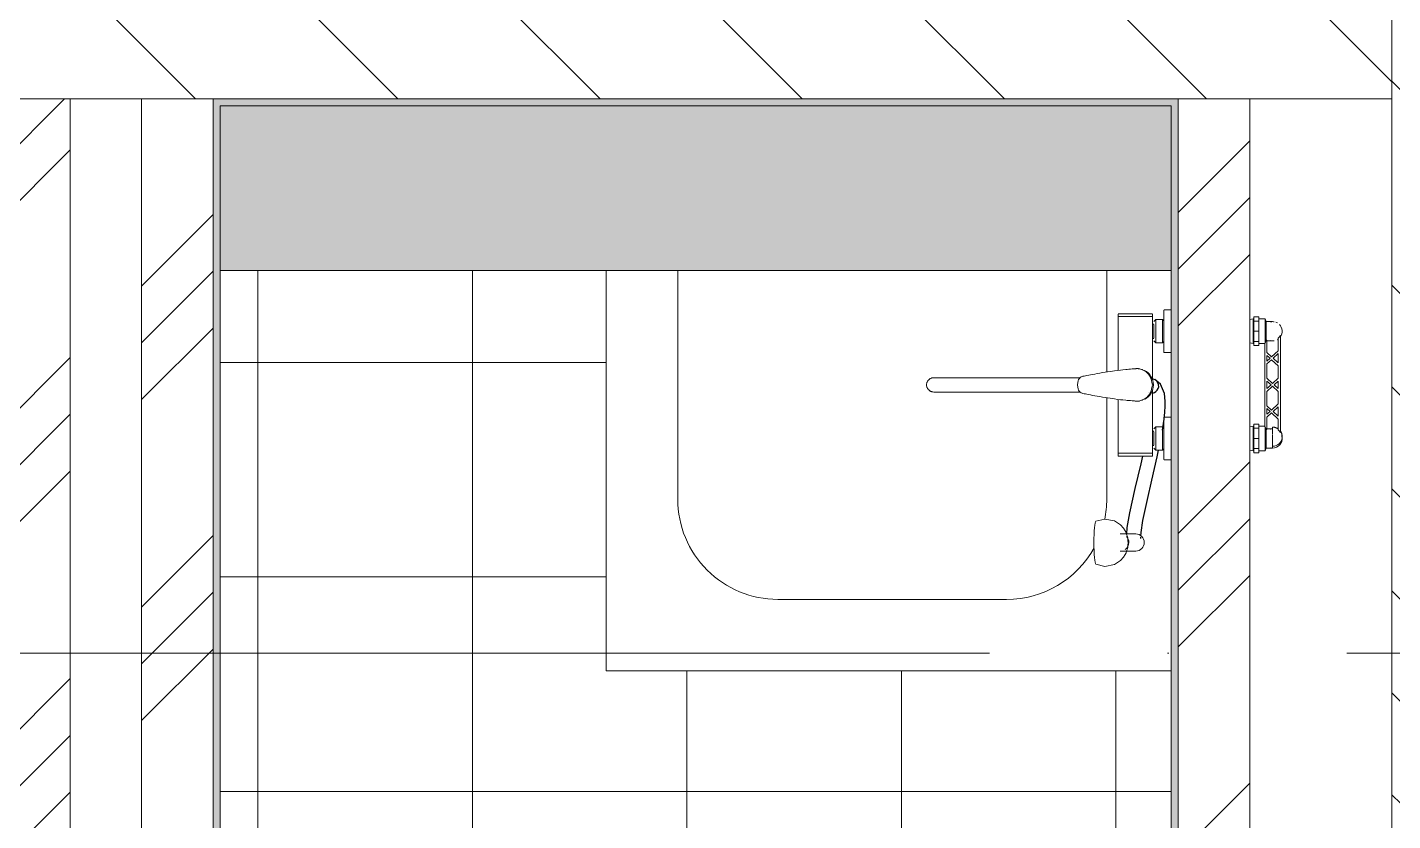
# Model space of a CAD drawing. Header units: millimetres. Extents: x 97 to 215964, y -4577 to 60645.
# Drawn here: x 193388 to 195298, y 51441 to 52550 of the extents above; entities that cross this region are included whole.
import ezdxf

# ---------------------------------------------------------------- set-up
doc = ezdxf.new("R2010")
doc.units = ezdxf.units.MM
doc.linetypes.add('ADSK_Линия сетки', pattern=[2500, 2000, -250, 0, -250])
for name, color, linetype, lineweight in [('A-FLOR-____-OTLN', 192, 'Continuous', 9), ('A-FLOR-____-PATT', 8, 'Continuous', 9), ('A-WALL-____-MCUT', 113, 'Continuous', 9), ('A-WALL-____-PATT', 111, 'Continuous', 9), ('P-SANR-FIXT-OTLN', 6, 'Continuous', 9), ('S-GRID-____-OTLN', 1, 'Continuous', 9)]:
    doc.layers.add(name, color=color, linetype=linetype, lineweight=lineweight)
pattern_1 = [(45, (0, 0), (-224.5064, 224.5064), []), (45, (79.38, 0), (0, 449.0128), []), (45, (-79.38, 0), (0, 449.0128), [])]

# ---------------------------------------------------------------- blocks, each defined once
blk = doc.blocks.new('0083_СОШ675_АР_R22_rvt-1-О_АИ_ПП_8_400_Целиком')
at = {"layer": 'A-FLOR-____-PATT', "lineweight": 5}
blk.add_hatch(color=221, dxfattribs=at).paths.add_polyline_path([(136190, 52210), (136190, 52440), (134860, 52440), (134860, 52210), (135944.7, 52210)])
at = {"layer": 'A-WALL-____-PATT', "lineweight": 5}
h = blk.add_hatch(dxfattribs=at)
h.set_pattern_fill('FP_8', color=10, style=0, pattern_type=2)
h.set_pattern_definition([(135, (0, 0), (-142.5612, -142.5612), []), (135, (142.56, 0), (-142.5612, -142.5612), [252.016, -50.403, 3.353, -47.05])])
h.paths.add_polyline_path([(136573.6, 49895), (136699, 49895), (136699, 58775), (136499, 58775), (136499, 49895)])
h = blk.add_hatch(dxfattribs=at)
h.set_pattern_fill('FP_10', color=10, style=0, pattern_type=2)
h.set_pattern_definition([(135, (0, 0), (-141.42136, -141.42136), [])])
h.paths.add_polyline_path([(136259.2, 52450), (136499, 52450), (136499, 52650), (131360, 52650), (131360, 52450), (135944.7, 52450)])
h.paths.add_polyline_path([(129370, 52450), (130260, 52450), (130260, 52650), (129370, 52650)])
h = blk.add_hatch(dxfattribs=at)
h.set_pattern_fill('FP_11', color=10, style=0, pattern_type=2)
h.set_pattern_definition(pattern_1)
h.paths.add_polyline_path([(134550, 49250), (134650, 49250), (134650, 52450), (134550, 52450), (134550, 49953.5)])
h = blk.add_hatch(dxfattribs=at)
h.set_pattern_fill('FP_11', color=10, style=0, pattern_type=2)
h.set_pattern_definition(pattern_1)
h.paths.add_polyline_path([(134750, 49250), (134850, 49250), (134850, 52450), (134750, 52450), (134750, 49953.5)])
h = blk.add_hatch(dxfattribs=at)
h.set_pattern_fill('FP_11', color=10, style=0, pattern_type=2)
h.set_pattern_definition(pattern_1)
h.paths.add_polyline_path([(136259.2, 49750), (136300, 49750), (136300, 52450), (136200, 52450), (136200, 49750), (136210, 49750)])
at = {"layer": 'A-FLOR-____-OTLN', "color": 90}
blk.add_line((136190, 52210), (134860, 52210), dxfattribs=at)
at = {"layer": 'A-WALL-____-MCUT', "color": 10, "lineweight": 5}
for p, q in [((136499, 52450), (136499, 52650)), ((134650, 52450), (134550, 52450)), ((134850, 52450), (134750, 52450))]:
    blk.add_line(p, q, dxfattribs=at)
at = {"layer": 'A-WALL-____-MCUT', "color": 50, "lineweight": 13}
for p, q in [((134650, 52450), (134750, 52450)), ((134650, 49250), (134650, 52450)), ((134750, 52450), (134750, 49250)), ((134850, 52450), (136499, 52450)), ((134850, 49250), (134850, 52450)), ((136300, 52450), (136200, 52450)), ((136200, 52450), (136200, 50157.6)), ((136300, 49750), (136300, 52450)), ((136499, 52450), (136499, 49895))]:
    blk.add_line(p, q, dxfattribs=at)
blk = doc.blocks.new('ASML_ВК_Поддон для хоз_нужд КН_Мониторинг - СТАНДАРТ Поддон для хоз_нужд КН 800х800-4659822-О_АИ_ПП_8_400_Целиком')
at = {"layer": 'P-SANR-FIXT-OTLN', "color": 170, "lineweight": 18}
for p, q in [((800, 800), (10, 800)), ((800, 240), (800, 800)), ((240, 700), (560, 700)), ((100, 418.1), (100, 560)), ((700, 560), (700, 240)), ((100, 240), (100, 382))]:
    blk.add_line(p, q, dxfattribs=at)
for centre, start, end in [((240, 560), 90, 151.0748), ((560, 560), 360, 90), ((240, 560), 168.4476, 180)]:
    blk.add_arc(centre, 140, start, end, dxfattribs=at)
blk = doc.blocks.new('v_ASML_ВК_Смеситель_Поддон для хоз_нужд КН_Мониторинг - СТАНДАРТ Смеситель-4659797-О_АИ_ПП_8_400_Целиком')
at = {"layer": 'P-SANR-FIXT-OTLN', "color": 170, "lineweight": 18}
for p, q in [((81, 232.5), (59.4, 232.5)), ((59.4, 208.5), (81, 208.5)), ((19.1, 104.9), (10, 104.9)), ((84.2, 99.8), (36, 99.8)), ((36, 95.7), (36, 99.8)), ((36, 7.1), (36, 95.7)), ((36, 95.7), (84.2, 95.7)), ((84.2, 99.8), (84.2, 95.7)), ((84.2, 95.7), (84.2, 20.4)), ((-123.2, 88.4), (-132, 88.4)), ((-132, 73.7), (-132, 88.4)), ((-121.6, 92.2), (-123.2, 88.4)), ((-123.2, 88.4), (-123.2, 62.6)), ((-112.6, 92.2), (-121.6, 92.2)), ((-121.6, 92.2), (-121.6, 58.5)), ((-112.6, 89.2), (-112.6, 95.1)), ((-105.9, 95.1), (-112.6, 95.1)), ((-112.6, 75), (-112.6, 89.2)), ((-112.6, 89.2), (-105.9, 89.2)), ((-105.9, 95.1), (-105.9, 89.2)), ((-104.8, 92.2), (-105.9, 92.2)), ((-105.9, 89.2), (-105.9, 75)), ((-100, 91.3), (-104.8, 92.2)), ((-104.8, 91.2), (-104.8, 92.2)), ((-104.8, 92.2), (-104.8, 57.7)), ((22, 91.2), (20.1, 89.3)), ((31.2, 91.2), (22, 91.2)), ((22, 75), (22, 91.2)), ((34, 88.4), (31.2, 91.2)), ((31.2, 75), (31.2, 91.2)), ((36, 85), (34, 85)), ((34, 75), (34, 84.5)), ((34, 75), (34, 77.1)), ((-143, 66.7), (-143, -69.2)), ((-140, 47.8), (-140, 63)), ((-132, 73.7), (-132, 72.5)), ((-132, 73.1), (-132, 72.5)), ((-132, 72.5), (-132, 69.3)), ((-132, 68.7), (-132, 59.2)), ((-132, 61.6), (-124, 61.6)), ((-124, 62.6), (-124, 45.3)), ((-123.2, 62.6), (-124, 62.6)), ((-121, 58.5), (-121.6, 58.5)), ((-121, -58.5), (-121, 58.5)), ((-121, 57.7), (-112.6, 57.7)), ((-112.6, 60.8), (-112.6, 75)), ((-105.9, 75), (-112.6, 75)), ((-112.6, 54.9), (-112.6, 60.8)), ((-105.9, 60.8), (-112.6, 60.8)), ((-105.9, 75), (-105.9, 60.8)), ((-105.9, 60.8), (-105.9, 54.9)), ((-105.9, 57.7), (-104.8, 57.7)), ((-104.8, 57.7), (-100, 58.6)), ((20.1, 64.9), (20.1, 75)), ((20.1, 75), (20.1, 75)), ((20.1, 60.7), (22, 58.8)), ((22, 58.8), (22, 75)), ((22, 58.8), (31.2, 58.8)), ((31.2, 58.8), (31.2, 75)), ((31.2, 58.8), (34, 61.6)), ((34, 65.5), (34, 75)), ((34, 65), (36, 65)), ((-130.6, 39.3), (-140, 47.8)), ((-140, 43.7), (-132.9, 37.2)), ((-140, 30.8), (-140, 43.7)), ((-124, 45.3), (-130.6, 39.3)), ((-128.4, 37.2), (-124, 41.2)), ((-124, 41.2), (-124, 33.3)), ((-105.9, 54.9), (-112.6, 54.9)), ((10, 45), (19.1, 45)), ((-132.9, 37.2), (-140, 30.8)), ((-140, 26.7), (-130.6, 35.2)), ((-140, 9.3), (-140, 26.7)), ((-130.6, 35.2), (-124, 29.2)), ((-124, 33.3), (-128.4, 37.2)), ((-124, 29.2), (-124, 9.3)), ((-132, 2), (-140, 9.3)), ((-140, 5.2), (-134.2, 0)), ((-140, -5.2), (-140, 5.2)), ((-134.2, 0), (-140, -5.2)), ((-124, 9.3), (-132, 2)), ((-129.8, 0), (-124, 5.2)), ((-124, -5.2), (-129.8, 0)), ((-124, 5.2), (-124, -5.2)), ((342, 10), (136.7, 10)), ((-140, -9.3), (-132, -2)), ((-140, -26.7), (-140, -9.3)), ((-132, -2), (-124, -9.3)), ((-124, -9.3), (-124, -29.2)), ((36, -95.5), (36, -7.1)), ((136.6, -10), (342, -10)), ((-130.6, -35.2), (-140, -26.7)), ((-140, -30.8), (-132.9, -37.2)), ((-140, -43.7), (-140, -30.8)), ((-132.9, -37.2), (-140, -43.7)), ((-124, -29.2), (-130.6, -35.2)), ((-128.4, -37.2), (-124, -33.3)), ((-124, -41.2), (-128.4, -37.2)), ((-124, -33.3), (-124, -41.2)), ((84.2, -20.3), (84.2, -95.5)), ((-140, -47.8), (-130.6, -39.3)), ((-140, -65.5), (-140, -47.8)), ((-130.6, -39.3), (-124, -45.3)), ((-124, -45.3), (-124, -62.6)), ((-112.6, -60.8), (-112.6, -54.9)), ((-105.9, -54.9), (-112.6, -54.9)), ((-105.9, -54.9), (-105.9, -60.8)), ((19.1, -45.1), (10, -45.1)), ((-124, -61.6), (-132, -61.6)), ((-124, -62.6), (-123.2, -62.6)), ((-123.2, -62.6), (-123.2, -88.4)), ((-121.6, -58.5), (-121, -58.5)), ((-121.6, -58.5), (-121.6, -92.3)), ((-112.6, -57.8), (-121, -57.8)), ((-112.6, -75), (-112.6, -60.8)), ((-112.6, -60.8), (-105.9, -60.8)), ((-112.6, -89.2), (-112.6, -75)), ((-105.9, -75), (-112.6, -75)), ((-104.8, -57.8), (-105.9, -57.8)), ((-105.9, -60.8), (-105.9, -75)), ((-105.9, -75), (-105.9, -89.2)), ((-104.8, -58.8), (-104.8, -57.8)), ((-104.8, -57.8), (-104.8, -92.3)), ((-100, -58.7), (-104.8, -57.8)), ((22, -58.8), (20.1, -60.7)), ((20.1, -75), (20.1, -64.9)), ((20.1, -75), (20.1, -75)), ((31.2, -58.8), (22, -58.8)), ((22, -75), (22, -58.8)), ((22, -91.2), (22, -75)), ((34, -61.6), (31.2, -58.8)), ((31.2, -75), (31.2, -58.8)), ((31.2, -91.2), (31.2, -75)), ((36, -65), (34, -65)), ((34, -75), (34, -65.5)), ((34, -84.5), (34, -75)), ((34, -77.1), (34, -75)), ((-132, -88.4), (-123.2, -88.4)), ((-123.2, -88.4), (-121.6, -92.3)), ((-121.6, -92.3), (-112.6, -92.3)), ((-112.6, -95.1), (-112.6, -89.2)), ((-105.9, -89.2), (-112.6, -89.2)), ((-105.9, -95.1), (-112.6, -95.1)), ((-105.9, -89.2), (-105.9, -95.1)), ((-105.9, -92.3), (-104.8, -92.3)), ((-104.8, -92.3), (-100, -91.4)), ((20.1, -89.3), (22, -91.2)), ((22, -91.2), (31.2, -91.2)), ((31.2, -91.2), (34, -88.4)), ((34, -85), (36, -85)), ((36, -98.8), (36, -95.5)), ((36, -95.5), (84.2, -95.5)), ((84.2, -95.5), (84.2, -98.8)), ((10, -105), (19.1, -105)), ((36, -99.2), (84.2, -99.2))]:
    blk.add_line(p, q, dxfattribs=at)
at = {"layer": 'P-SANR-FIXT-OTLN', "lineweight": 30}
for p, q in [((52.4, 215.1), (52.4, 213)), ((41.4, 10.8), (41.7, 10.6)), ((33.5, -7.7), (36, -8.4))]:
    blk.add_line(p, q, dxfattribs=at)
at = {"layer": 'P-SANR-FIXT-OTLN', "color": 170, "lineweight": 18, "flags": 128}
for points in [[(115.4, 250.7), (102.5, 253.8), (89.2, 251.1), (80.8, 245.7), (76.4, 240.9), (74.2, 237.4), (72.9, 234.8), (72.2, 232.9), (71.7, 231.4), (71.3, 230.3), (71.1, 229.3), (70.9, 228.6), (70.8, 227.9), (70.7, 227.4), (70.6, 226.9), (70.6, 226.4), (70.5, 226), (70.5, 225.7), (70.4, 225.3), (70.4, 225), (70.4, 224.8), (70.4, 224.5), (70.3, 224.2), (70.3, 224), (70.3, 223.8), (70.3, 223.6), (70.3, 223.4), (70.3, 223.1), (70.3, 222.9), (70.3, 222.8), (70.2, 222.6), (70.2, 222.4), (70.2, 222.2), (70.2, 222), (70.2, 221.8), (70.2, 221.7), (70.2, 221.5), (70.2, 221.3), (70.2, 221.1), (70.2, 221), (70.2, 220.8), (70.2, 220.7)], [(115.4, 190.8), (102.5, 187.7), (89.2, 190.3), (80.8, 195.8), (76.4, 200.6), (74.2, 204.1), (72.9, 206.7), (72.2, 208.6), (71.7, 210), (71.3, 211.2), (71.1, 212.1), (70.9, 212.9), (70.8, 213.6), (70.7, 214.1), (70.6, 214.6), (70.6, 215), (70.5, 215.4), (70.5, 215.8), (70.4, 216.1), (70.4, 216.4), (70.4, 216.7), (70.4, 217), (70.3, 217.2), (70.3, 217.5), (70.3, 217.7), (70.3, 217.9), (70.3, 218.1), (70.3, 218.3), (70.3, 218.5), (70.3, 218.7), (70.2, 218.9), (70.2, 219.1), (70.2, 219.3), (70.2, 219.5), (70.2, 219.6), (70.2, 219.8), (70.2, 220), (70.2, 220.2), (70.2, 220.3), (70.2, 220.5), (70.2, 220.7), (70.2, 220.7)], [(19.1, 104.9), (19.1, 104.9), (19.2, 104.9), (19.2, 104.9), (19.3, 104.9), (19.3, 104.9), (19.3, 104.9), (19.4, 104.9), (19.4, 104.9), (19.4, 104.9), (19.5, 104.9), (19.5, 104.9), (19.5, 104.8), (19.6, 104.8), (19.6, 104.8), (19.6, 104.8), (19.6, 104.8), (19.7, 104.8), (19.7, 104.7), (19.7, 104.7), (19.7, 104.7), (19.8, 104.7), (19.8, 104.6), (19.8, 104.6), (19.8, 104.6), (19.9, 104.5), (19.9, 104.5), (19.9, 104.5), (19.9, 104.4), (19.9, 104.4), (19.9, 104.4), (20, 104.4), (20, 104.3), (20, 104.3), (20, 104.2), (20, 104.2), (20, 104.2), (20, 104.1), (20, 104.1), (20, 104.1), (20, 104.1)], [(20, 75), (20, 76.2), (20, 77.3), (20, 78.5), (20, 79.6), (20, 80.8), (20, 81.9), (20, 83), (20, 84.1), (20, 85.2), (20, 86.3), (20, 87.4), (20, 88.4), (20, 89.4), (20, 90.4), (20, 91.4), (20, 92.4), (20, 93.3), (20, 94.2), (20, 95), (20, 95.8), (20, 96.6), (20, 97.4), (20, 98.1), (20, 98.8), (20, 99.5), (20, 100.1), (20, 100.6), (20, 101.2), (20, 101.6), (20, 102.1), (20, 102.5), (20, 102.8), (20, 103.2), (20, 103.4), (20, 103.6), (20, 103.8), (20, 103.9), (20, 104), (20, 104.1)], [(20, 104.1), (20, 104), (20, 104), (20, 103.9), (20, 103.7), (20, 103.5), (20, 103.2), (20, 102.9), (20, 102.6), (20, 102.2), (20, 101.8), (20, 101.3), (20, 100.8), (20, 100.2), (20, 99.6), (20, 99), (20, 98.3), (20, 97.6), (20, 96.8), (20, 96.1), (20, 95.2), (20, 94.4), (20, 93.5), (20, 92.6), (20, 91.7), (20, 90.7), (20, 89.7), (20, 88.7), (20, 87.7), (20, 86.6), (20, 85.5), (20, 84.4), (20, 83.3), (20, 82.2), (20, 81.1), (20, 79.9), (20, 78.8), (20, 77.6), (20, 76.5), (20, 75.3), (20, 75)], [(-145.4, 72.5), (-145.4, 73), (-145.4, 73.6), (-145.3, 73.7)], [(-143, 64.8), (-143.3, 65.3), (-143.6, 65.8), (-143.8, 66.2), (-144.1, 66.7), (-144.3, 67.2), (-144.5, 67.7), (-144.7, 68.2), (-144.8, 68.7), (-145, 69.2), (-145.1, 69.7), (-145.2, 70.3), (-145.3, 70.8), (-145.3, 71.3), (-145.4, 71.9), (-145.4, 72.4), (-145.4, 72.5)], [(-132, 59.1), (-132.5, 59.1), (-133.1, 59.1), (-133.6, 59.2), (-134.1, 59.3), (-134.7, 59.4), (-135.2, 59.5), (-135.7, 59.6), (-136.2, 59.8), (-136.7, 60), (-137.2, 60.2), (-137.7, 60.4), (-138.2, 60.6), (-138.7, 60.9), (-139.1, 61.1), (-139.6, 61.4), (-140, 61.8)], [(20, 75), (20, 73.8), (20, 72.7), (20, 71.5), (20, 70.4), (20, 69.2), (20, 68.1), (20, 67), (20, 65.9), (20, 64.8), (20, 63.7), (20, 62.6), (20, 61.6), (20, 60.6), (20, 59.6), (20, 58.6), (20, 57.6), (20, 56.7), (20, 55.8), (20, 55), (20, 54.2), (20, 53.4), (20, 52.6), (20, 51.9), (20, 51.2), (20, 50.5), (20, 49.9), (20, 49.4), (20, 48.8), (20, 48.4), (20, 47.9), (20, 47.5), (20, 47.2), (20, 46.8), (20, 46.6), (20, 46.4), (20, 46.2), (20, 46.1), (20, 46), (20, 45.9)], [(20, 45.9), (20, 46), (20, 46), (20, 46.1), (20, 46.3), (20, 46.5), (20, 46.8), (20, 47.1), (20, 47.4), (20, 47.8), (20, 48.2), (20, 48.7), (20, 49.2), (20, 49.8), (20, 50.4), (20, 51), (20, 51.7), (20, 52.4), (20, 53.2), (20, 53.9), (20, 54.8), (20, 55.6), (20, 56.5), (20, 57.4), (20, 58.3), (20, 59.3), (20, 60.3), (20, 61.3), (20, 62.3), (20, 63.4), (20, 64.5), (20, 65.6), (20, 66.7), (20, 67.8), (20, 68.9), (20, 70.1), (20, 71.2), (20, 72.4), (20, 73.5), (20, 74.7), (20, 75)], [(20, 45.9), (20, 45.9), (20, 45.9), (20, 45.8), (20, 45.8), (20, 45.8), (20, 45.7), (20, 45.7), (20, 45.7), (19.9, 45.6), (19.9, 45.6), (19.9, 45.6), (19.9, 45.5), (19.9, 45.5), (19.9, 45.5), (19.8, 45.4), (19.8, 45.4), (19.8, 45.4), (19.8, 45.4), (19.8, 45.3), (19.7, 45.3), (19.7, 45.3), (19.7, 45.3), (19.7, 45.2), (19.6, 45.2), (19.6, 45.2), (19.6, 45.2), (19.5, 45.2), (19.5, 45.1), (19.5, 45.1), (19.4, 45.1), (19.4, 45.1), (19.4, 45.1), (19.3, 45.1), (19.3, 45.1), (19.3, 45.1), (19.2, 45.1), (19.2, 45.1), (19.2, 45.1), (19.1, 45), (19.1, 45)], [(19.1, -45.1), (19.1, -45.1), (19.2, -45.1), (19.2, -45.1), (19.3, -45.1), (19.3, -45.1), (19.3, -45.1), (19.4, -45.1), (19.4, -45.1), (19.4, -45.1), (19.5, -45.1), (19.5, -45.1), (19.5, -45.2), (19.6, -45.2), (19.6, -45.2), (19.6, -45.2), (19.6, -45.2), (19.7, -45.2), (19.7, -45.3), (19.7, -45.3), (19.7, -45.3), (19.8, -45.3), (19.8, -45.4), (19.8, -45.4), (19.8, -45.4), (19.9, -45.5), (19.9, -45.5), (19.9, -45.5), (19.9, -45.6), (19.9, -45.6), (19.9, -45.6), (20, -45.6), (20, -45.7), (20, -45.7), (20, -45.8), (20, -45.8), (20, -45.8), (20, -45.9), (20, -45.9), (20, -45.9), (20, -45.9)], [(20, -75), (20, -73.8), (20, -72.7), (20, -71.5), (20, -70.4), (20, -69.2), (20, -68.1), (20, -67), (20, -65.9), (20, -64.8), (20, -63.7), (20, -62.6), (20, -61.6), (20, -60.6), (20, -59.6), (20, -58.6), (20, -57.6), (20, -56.7), (20, -55.8), (20, -55), (20, -54.2), (20, -53.4), (20, -52.6), (20, -51.9), (20, -51.2), (20, -50.5), (20, -49.9), (20, -49.4), (20, -48.8), (20, -48.4), (20, -47.9), (20, -47.5), (20, -47.2), (20, -46.8), (20, -46.6), (20, -46.4), (20, -46.2), (20, -46.1), (20, -46), (20, -45.9)], [(20, -45.9), (20, -46), (20, -46), (20, -46.1), (20, -46.3), (20, -46.5), (20, -46.8), (20, -47.1), (20, -47.4), (20, -47.8), (20, -48.2), (20, -48.7), (20, -49.2), (20, -49.8), (20, -50.4), (20, -51), (20, -51.7), (20, -52.4), (20, -53.2), (20, -53.9), (20, -54.8), (20, -55.6), (20, -56.5), (20, -57.4), (20, -58.3), (20, -59.3), (20, -60.3), (20, -61.3), (20, -62.3), (20, -63.4), (20, -64.5), (20, -65.6), (20, -66.7), (20, -67.8), (20, -68.9), (20, -70.1), (20, -71.2), (20, -72.4), (20, -73.5), (20, -74.7), (20, -75)], [(20, -75), (20, -76.2), (20, -77.3), (20, -78.5), (20, -79.6), (20, -80.8), (20, -81.9), (20, -83), (20, -84.1), (20, -85.2), (20, -86.3), (20, -87.4), (20, -88.4), (20, -89.4), (20, -90.4), (20, -91.4), (20, -92.4), (20, -93.3), (20, -94.2), (20, -95), (20, -95.8), (20, -96.6), (20, -97.4), (20, -98.1), (20, -98.8), (20, -99.5), (20, -100.1), (20, -100.6), (20, -101.2), (20, -101.6), (20, -102.1), (20, -102.5), (20, -102.8), (20, -103.2), (20, -103.4), (20, -103.6), (20, -103.8), (20, -103.9), (20, -104), (20, -104.1)], [(20, -104.1), (20, -104), (20, -104), (20, -103.9), (20, -103.7), (20, -103.5), (20, -103.2), (20, -102.9), (20, -102.6), (20, -102.2), (20, -101.8), (20, -101.3), (20, -100.8), (20, -100.2), (20, -99.6), (20, -99), (20, -98.3), (20, -97.6), (20, -96.8), (20, -96.1), (20, -95.2), (20, -94.4), (20, -93.5), (20, -92.6), (20, -91.7), (20, -90.7), (20, -89.7), (20, -88.7), (20, -87.7), (20, -86.6), (20, -85.5), (20, -84.4), (20, -83.3), (20, -82.2), (20, -81.1), (20, -79.9), (20, -78.8), (20, -77.6), (20, -76.5), (20, -75.3), (20, -75)], [(20, -104.1), (20, -104.1), (20, -104.1), (20, -104.2), (20, -104.2), (20, -104.2), (20, -104.3), (20, -104.3), (20, -104.3), (19.9, -104.4), (19.9, -104.4), (19.9, -104.4), (19.9, -104.5), (19.9, -104.5), (19.9, -104.5), (19.8, -104.6), (19.8, -104.6), (19.8, -104.6), (19.8, -104.6), (19.8, -104.7), (19.7, -104.7), (19.7, -104.7), (19.7, -104.7), (19.7, -104.8), (19.6, -104.8), (19.6, -104.8), (19.6, -104.8), (19.5, -104.8), (19.5, -104.9), (19.5, -104.9), (19.4, -104.9), (19.4, -104.9), (19.4, -104.9), (19.3, -104.9), (19.3, -104.9), (19.3, -104.9), (19.2, -104.9), (19.2, -104.9), (19.2, -104.9), (19.1, -105), (19.1, -105)]]:
    blk.add_lwpolyline(points, dxfattribs=at)
at = {"layer": 'P-SANR-FIXT-OTLN', "lineweight": 30, "flags": 128}
for points in [[(52.5, 211.7), (52, 206.4), (49.4, 189.5), (43.2, 160.1), (37.1, 133.5), (29.4, 100.6), (27.4, 91.2)], [(71.7, 208.6), (71.2, 199.5), (67.6, 179.2), (60.1, 144.8), (52, 110.5), (49.7, 99.8)], [(21.9, 63.6), (21.3, 59.9), (19.7, 48.2), (18.7, 38.2), (18.2, 29.6), (18.2, 22.7), (19.4, 12.2), (24.8, -0.8), (32.8, -7.4), (32.9, -7.4)], [(35.9, 11.5), (33.4, 10.8), (31.1, 9.5), (29.3, 7.6), (28, 5.3), (27.3, 2.8), (27.4, 0.2), (28.1, -2.3), (29.4, -4.6), (31.3, -6.4), (33.5, -7.7)]]:
    blk.add_lwpolyline(points, dxfattribs=at)
at = {"layer": 'P-SANR-FIXT-OTLN', "color": 170, "lineweight": 18}
for centre, radius, start, end in [((-132, 75), 13.4, 90, 185.3525), ((-132, 75), 13.4, 135, 195), ((-132, 72.5), 13.4, 90, 174.6475), ((-132, 75), 13.4, 80.6482, 90), ((-132, 75), 13.4, 270, 282.2188), ((-132, 75), 13.4, 270, 280.541), ((270.2, 214.6), 421.7, 201.1285, 201.7236), ((57.7, 0), 22.9, 118.3726, 242.0922), ((57.7, 0), 22.9, 90, 98.439), ((57.7, 0), 22.9, 86.4374, 90), ((57.7, 0), 22.9, 260.4257, 270), ((57.7, 0), 22.9, 270, 274.0419), ((-132, -75), 13.4, 143.6935, 225), ((-132, -75), 13.4, 117.6019, 126.6564), ((-132, -75), 13.4, 90, 99.3563), ((-132, -75), 13.4, 90, 99.2598), ((-132, -75), 13.4, 77.5176, 90), ((-132, -75), 13.4, 77.7812, 90), ((270.2, -214.6), 421.7, 158.2764, 158.8715), ((-132, -75), 13.4, 240, 249.9635), ((-132, -75), 13.4, 259.8125, 270), ((-132, -75), 13.4, 270, 280.7595)]:
    blk.add_arc(centre, radius, start, end, dxfattribs=at)
for centre, major_axis, ratio, start_param, end_param in [((115.3, 220.7), (0, 30), 0.087156, 4.712389, 6.241477), ((59.4, 220.5), (0, 12), 0.992546, 0, 1.570796), ((81, 220.5), (0, 12), 0.992546, 0.613446, 1.570796), ((59.4, 220.5), (0, 12), 0.992546, 1.570796, 3.141593), ((81, 220.5), (0, 12), 0.992546, 1.570796, 2.333779), ((115.3, 220.7), (0, 30), 0.087156, 3.183301, 4.712389)]:
    blk.add_ellipse(centre, major_axis=major_axis, ratio=ratio, start_param=start_param, end_param=end_param, dxfattribs=at)
for points in [[(-129.6, 88.2), (-130.4, 88.3), (-131.2, 88.4), (-132, 88.4)], [(-145.2, 72.5), (-145.2, 72.9), (-145.3, 73.5), (-145.3, 73.7), (-145.3, 73.7)], [(-144.7, 70.9), (-144.8, 71.1), (-145, 71.7), (-145.1, 72.2), (-145.2, 72.5)], [(-140, 63), (-140.6, 63.5), (-141.7, 64.7), (-142.6, 66), (-143, 66.7)], [(-132, 61.6), (-131.1, 61.6), (-130.2, 61.7), (-129.2, 61.9)], [(-143, -69.2), (-142.6, -68.5), (-141.7, -67.2), (-140.6, -66), (-140, -65.5)], [(-129.2, -61.9), (-130.2, -61.7), (-131.1, -61.6), (-132, -61.6)], [(-132, -88.4), (-131.1, -88.4), (-130.2, -88.3), (-129.3, -88.1)]]:
    blk.add_open_spline(points, degree=3, dxfattribs=at)
for points, knots in [([(36, 0), (37, 5.3), (38.3, 10.3), (41, 14.1), (43.6, 17.2), (44.9, 18.4), (47.7, 20), (49.9, 21), (51.4, 21.6), (54, 22.5), (56.5, 22.8), (59.2, 22.8), (65, 22.2), (76.6, 21.2), (87.3, 20.2), (116.3, 15.5), (135.2, 11.7), (136.3, 11.4), (138.7, 8.9), (140.6, 4.9), (141, 0)], [-0.3843662, -0.3843662, -0.3843662, -0.3843662, -0.367762, -0.35257, -0.3411133, -0.3311971, -0.3231209, -0.315174, -0.3077603, -0.3002226, -0.2915135, -0.2793655, -0.2572153, -0.2262871, -0.1696303, -0.1046456, -0.0501352, -0.0239572, -0.0140296, 0, 0, 0, 0]), ([(37.9, 8.3), (38.1, 8.9), (39.1, 11.4), (41, 14.1), (43.6, 17.2), (44.9, 18.4), (46.9, 19.6), (47.8, 20), (47.8, 20.1)], [-0.37196728, -0.37196728, -0.37196728, -0.37196728, -0.36776196, -0.35256996, -0.34111326, -0.33119714, -0.32312094, -0.32237164, -0.32237164, -0.32237164, -0.32237164]), ([(51, 21.4), (51.2, 21.5), (51.9, 21.8), (54, 22.5), (56.5, 22.8), (58.2, 22.8), (59.6, 22.7), (60.2, 22.7)], [-0.30997273, -0.30997273, -0.30997273, -0.30997273, -0.3077603, -0.30022257, -0.29151349, -0.27936549, -0.27277601, -0.27277601, -0.27277601, -0.27277601]), ([(141, 0), (140.6, -4.8), (138.7, -8.8), (136.3, -11.3), (135.2, -11.6), (116.3, -15.4), (87.3, -20.1), (76.6, -21.1), (65, -22.2), (59.2, -22.7), (56.5, -22.7), (54, -22.4), (51.4, -21.5), (49.9, -21), (47.7, -20), (44.9, -18.4), (43.6, -17.1), (41, -14), (38.3, -10.2), (37, -5.3), (36, 0)], [-0.3843662, -0.3843662, -0.3843662, -0.3843662, -0.3703366, -0.360409, -0.334231, -0.2797206, -0.2147359, -0.1580791, -0.1271509, -0.1050007, -0.0928527, -0.0841436, -0.0766059, -0.0691921, -0.0612452, -0.053169, -0.0432529, -0.0317962, -0.0166042, 0, 0, 0, 0]), ([(134.5, 11.8), (135.8, 11.5), (136.3, 11.4), (138.1, 9.5), (138.9, 8.3), (139, 8.1)], [-0.05013523, -0.05013523, -0.05013523, -0.05013523, -0.02395721, -0.0140296, -0.01239891, -0.01239891, -0.01239891, -0.01239891]), ([(342, -10), (342.9, -10), (344.2, -9.8), (345.8, -9.3), (346.8, -8.8), (347.6, -8.3), (348.3, -7.8), (348.9, -7.2), (349.5, -6.6), (350.1, -5.9), (350.7, -5), (351.3, -3.8), (351.8, -2.2), (352.1, 0), (351.8, 2.2), (351.3, 3.8), (350.7, 5), (350.1, 5.9), (349.5, 6.6), (348.9, 7.2), (348.1, 8), (347.2, 8.6), (346.4, 9), (345.6, 9.3), (344.2, 9.8), (342.9, 10), (342, 10)], [0, 0, 0, 0, 0.083333, 0.125, 0.166667, 0.1875, 0.208333, 0.25, 0.270833, 0.291667, 0.333333, 0.375, 0.416667, 0.5, 0.583333, 0.625, 0.666667, 0.708333, 0.729167, 0.75, 0.791667, 0.833333, 0.854167, 0.875, 0.916667, 1, 1, 1, 1]), ([(47.8, -20), (47.8, -20), (46.9, -19.5), (44.9, -18.4), (43.6, -17.1), (41, -14), (39.1, -11.3), (38.1, -8.8), (37.9, -8.2)], [-0.06199455, -0.06199455, -0.06199455, -0.06199455, -0.06124525, -0.05316905, -0.04325293, -0.03179623, -0.01660423, -0.01239891, -0.01239891, -0.01239891, -0.01239891]), ([(139, -8), (138.9, -8.2), (138.1, -9.5), (136.3, -11.3), (135.8, -11.5), (134.5, -11.7)], [-0.37196728, -0.37196728, -0.37196728, -0.37196728, -0.37033659, -0.36040898, -0.33423096, -0.33423096, -0.33423096, -0.33423096]), ([(60.2, -22.6), (59.6, -22.6), (58.2, -22.7), (56.5, -22.7), (54, -22.4), (51.9, -21.7), (51.2, -21.4), (51, -21.4)], [-0.11159018, -0.11159018, -0.11159018, -0.11159018, -0.10500069, -0.0928527, -0.08414362, -0.07660589, -0.07439346, -0.07439346, -0.07439346, -0.07439346])]:
    blk.add_open_spline(points, degree=3, knots=knots, dxfattribs=at)
blk = doc.blocks.new('0083_СОШ675_ВК_R22_rvt-1-О_АИ_ПП_8_400_Целиком')
at = {"layer": 'P-SANR-FIXT-OTLN', "color": 170, "lineweight": 18, "rotation": 180}
for name, p in [('ASML_ВК_Поддон для хоз_нужд КН_Мониторинг - СТАНДАРТ Поддон для хоз_нужд КН 800х800-4659822-О_АИ_ПП_8_400_Целиком', (136200, 52450)), ('v_ASML_ВК_Смеситель_Поддон для хоз_нужд КН_Мониторинг - СТАНДАРТ Смеситель-4659797-О_АИ_ПП_8_400_Целиком', (136200, 52050))]:
    blk.add_blockref(name, p, dxfattribs=at)

msp = doc.modelspace()

# ---------------------------------------------------------------- hatches: boundary and pattern name
at = {"layer": 'A-FLOR-____-PATT'}
h = msp.add_hatch(dxfattribs=at)
h.set_pattern_fill('FP_171', color=256, style=0, pattern_type=2)
h.set_pattern_definition([(90, (193110.4, 49981.25), (-300, 2e-14), []), (180, (193110.4, 49981.25), (-4e-14, -300), [])])
h.paths.add_polyline_path([(194113.721293, 49250.000586), (194797.865903, 49250.000586), (194797.865903, 49260.000586), (194987.887824, 49260.000586), (194987.887824, 49740.926261), (194985.887824, 49743.691277), (194985.468133, 49752.592928), (194956.727252, 49753.262801), (194955.990501, 49755.076611), (194953.887824, 49726.393145), (194953.342637, 49682.592928), (194921.887824, 49682.592928), (194921.433342, 49732.592928), (194918.887824, 49732.592928), (194919.535234, 49782.592928), (194921.887824, 49782.592928), (194921.433342, 50107.592928), (194918.887824, 50107.592928), (194919.535234, 50157.592928), (194921.887824, 50157.592928), (194922.989456, 50287.692811), (194925.148509, 50292.015711), (194927.154299, 50293.435822), (194929.337207, 50295.090118), (194931.783387, 50296.686962), (194933.400594, 50296.852032), (194934.421699, 50298.09865), (194941.358192, 50298.187014), (194946.71734, 50295.226675), (194948.783645, 50293.912512), (194949.233513, 50293.778076), (194953.559529, 50280.721391), (194953.86665, 50232.890299), (194954.342307, 50157.592928), (194956.240415, 50157.592928), (194956.887824, 50137.592928), (194985.887824, 50137.896229), (194985.887824, 50147.592928), (194987.887824, 50149.693353), (194987.887824, 51649.980148), (194197.887824, 51649.980148), (194197.887824, 52210.002606), (193657.865903, 52210.002606), (193657.865903, 51001.425868), (193704.718479, 50986.202543), (193754.506847, 50957.457216), (193799.285874, 50916.159795), (193831.022889, 50872.477542), (193854.406445, 50819.957216), (193866.359424, 50763.72287), (193866.359424, 50706.232215), (193854.406445, 50649.997869), (193828.999318, 50594.692337), (193795.583898, 50549.483811), (193754.506847, 50512.497869), (193704.718479, 50483.752541), (193657.865903, 50468.529216), (193657.865903, 49260.000586), (193747.865903, 49260.000586), (193747.865903, 49250.000586)])
h.paths.add_polyline_path([(194956.240415, 49732.592928), (194954.342307, 49732.592928), (194956.240415, 49752.896241)])
h.paths.add_polyline_path([(194956.810238, 50127.896362), (194956.239058, 50127.896362), (194956.806503, 50127.763299)])
h.paths.add_polyline_path([(194956.238803, 49758.463796), (194956.887824, 49762.592928), (194985.887824, 49762.896229), (194985.887824, 49772.592928), (194987.887824, 49774.693353), (194987.887824, 50115.926261), (194985.887824, 50118.691277), (194985.468133, 50127.592928), (194956.812951, 50127.592928), (194956.240415, 50107.592928), (194953.887824, 50107.592928), (194954.342307, 49782.592928), (194956.240415, 49782.592928), (194956.238803, 49758.887023)])
h.paths.add_polyline_path([(194387.865903, 51212.5), (194187.865903, 51212.5), (194187.865903, 51412.5), (194387.865903, 51412.5)])
at = {"layer": 'A-WALL-____-PATT'}
for points in [[(194987.887824, 52440.002606), (194997.887824, 52440.002606), (194997.887824, 52450.002606), (193647.865903, 52450.002606), (193647.865903, 52440.002606), (194742.601226, 52440.002606)], [(193647.865903, 49260.000586), (193657.865903, 49260.000586), (193657.865903, 52440.002606), (193647.865903, 52440.002606), (193647.865903, 49953.456975)]]:
    msp.add_hatch(color=7, dxfattribs=at).paths.add_polyline_path(points)
h = msp.add_hatch(color=7, dxfattribs=at)
h.paths.add_polyline_path([(194997.887824, 49250.000586), (194997.887824, 49732.592928), (194987.887824, 49740.926261), (194987.887824, 49250.000586)])
h.paths.add_polyline_path([(194987.887824, 49774.259595), (194997.887824, 49782.592928), (194997.887824, 50107.592928), (194987.887824, 50115.926261), (194987.887824, 49774.693353)])
h.paths.add_polyline_path([(194987.887824, 50149.259595), (194997.887824, 50157.592928), (194997.887824, 52440.002606), (194987.887824, 52440.002606), (194987.887824, 50149.693353)])

# ---------------------------------------------------------------- linework, layer by layer
at = {"layer": 'A-WALL-____-MCUT', "color": 7}
for p, q in [((194997.887824, 52450.002606), (193647.865903, 52450.002606)), ((193647.865903, 52450.002606), (193647.865903, 49250.000586)), ((194997.887824, 50157.592928), (194997.887824, 52450.002606)), ((193657.865903, 52440.002606), (194987.887824, 52440.002606)), ((193657.865903, 49260.000586), (193657.865903, 52440.002606)), ((194987.887824, 52440.002606), (194987.887824, 50149.259595))]:
    msp.add_line(p, q, dxfattribs=at)
at = {"layer": 'S-GRID-____-OTLN', "linetype": 'ADSK_Линия сетки'}
msp.add_line((55228.336609, 51675.000586), (215146.441901, 51675.000586), dxfattribs=at)

# ---------------------------------------------------------------- block references
at = {"color": 250, "lineweight": 5}
for name in ['0083_СОШ675_АР_R22_rvt-1-О_АИ_ПП_8_400_Целиком', '0083_СОШ675_ВК_R22_rvt-1-О_АИ_ПП_8_400_Целиком']:
    msp.add_blockref(name, (58797.887824, 0), dxfattribs=at)

doc.saveas('drawing.dxf')
